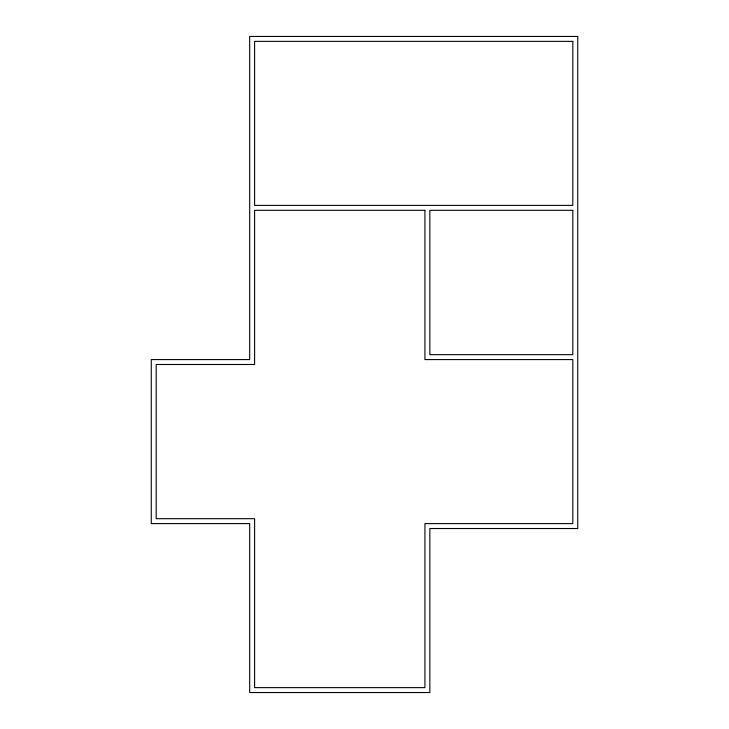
<?xml version="1.0" encoding="UTF-8"?>
<svg xmlns="http://www.w3.org/2000/svg" width="729" height="729" viewBox="0 0 729 729"><rect width="100%" height="100%" fill="white"/><g stroke="black" fill="none" stroke-linecap="round" stroke-linejoin="round"><path stroke-width="1.09" d="M577.732 36.45L249.683 36.45L249.683 359.579L151.268 359.579L151.268 523.604L249.683 523.604L249.683 692.55L429.846 692.55L429.846 528.525L577.732 528.525L577.732 36.45M572.812 41.371L254.603 41.371L254.603 205.396L572.812 205.396L572.812 41.371M424.925 210.317L254.603 210.317L254.603 364.5L156.188 364.5L156.188 518.684L254.603 518.684L254.603 687.629L424.925 687.629L424.925 523.604L572.812 523.604L572.812 359.579L424.925 359.579L424.925 210.317M572.812 210.317L429.846 210.317L429.846 354.659L572.812 354.659L572.812 210.317"/></g></svg>
